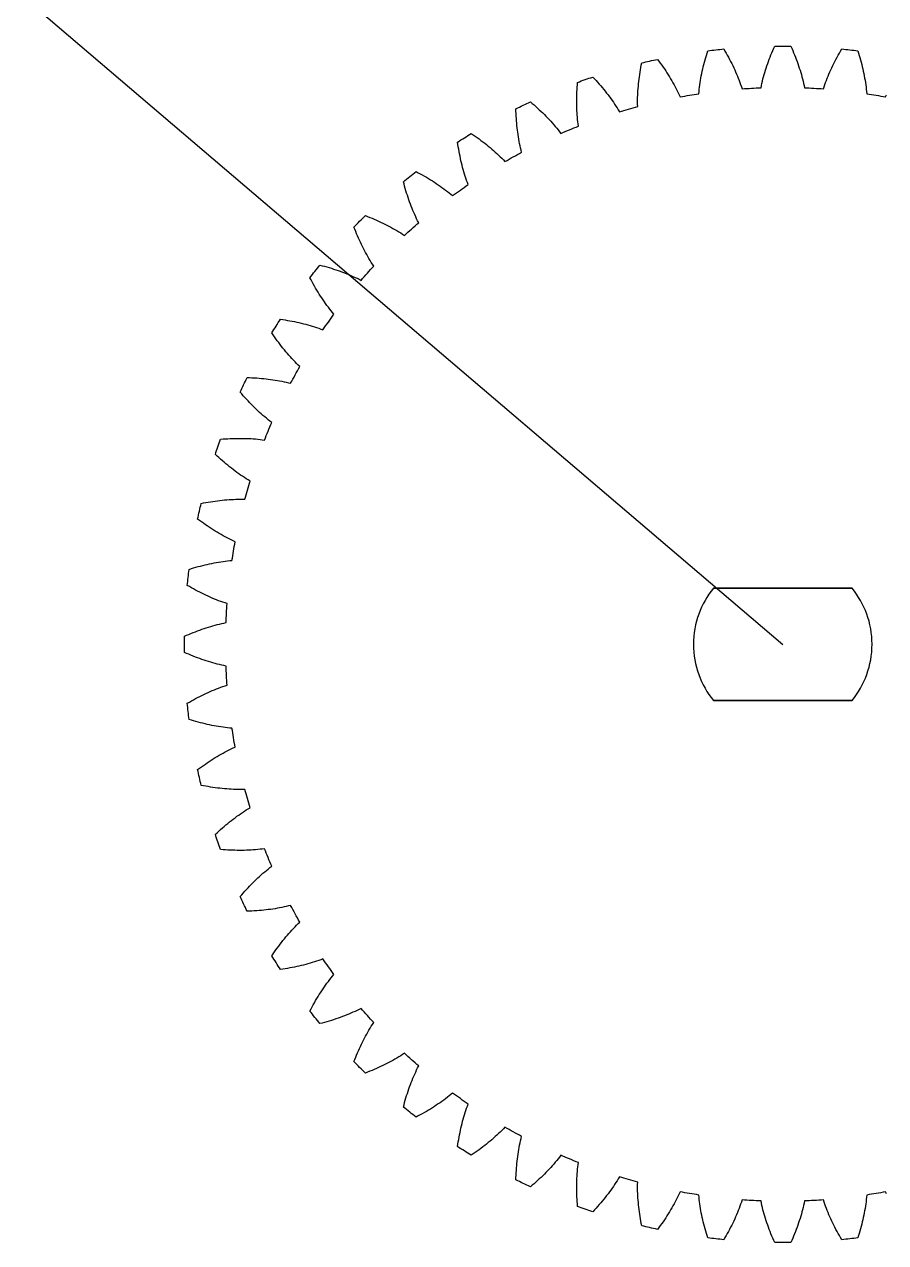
# Model space of a CAD drawing. Extents: x -10 to 179, y 134 to 301.
# Drawn here: x 126.75 to 159.88, y 134.19 to 181.06 of the extents above; entities that cross this region are included whole.
import ezdxf

# ---------------------------------------------------------------- set-up
doc = ezdxf.new("R2010")
doc.units = 0
doc.layers.add('Layer_1', color=7, linetype='CONTINUOUS')

msp = doc.modelspace()

# ---------------------------------------------------------------- linework, layer by layer
at = {"layer": 'Layer_1', "color": 7}
for points in [[(44.005754, 252.633123), (155.925901, 157.20547)], [(159.911584, 136.064429), (159.876504, 136.142858), (159.786475, 136.126151), (159.696362, 136.109867), (159.606192, 136.093949), (159.515965, 136.078427), (159.425654, 136.063272), (159.335287, 136.048511), (159.244863, 136.034146), (159.154354, 136.020148), (159.147157, 135.93455), (159.138521, 135.848755), (159.128474, 135.762761), (159.117129, 135.676599), (159.104485, 135.590295), (159.090628, 135.503823), (159.075586, 135.417209), (159.059358, 135.330482), (159.042029, 135.243614), (159.0236, 135.156633), (159.004099, 135.069539), (158.983553, 134.982361), (158.961935, 134.895069), (158.939329, 134.807693), (158.915735, 134.720261), (158.891125, 134.632715), (158.865556, 134.545142), (158.839027, 134.457484), (158.811567, 134.369769), (158.734577, 134.360173), (158.657558, 134.350832), (158.580511, 134.341744), (158.503437, 134.332939), (158.426305, 134.324388), (158.349174, 134.31609), (158.272014, 134.308047), (158.194827, 134.300258), (158.148514, 134.379675), (158.103161, 134.459233), (158.058739, 134.538933), (158.015277, 134.618802), (157.972802, 134.698812), (157.931316, 134.778935), (157.890845, 134.859227), (157.85139, 134.93966), (157.813008, 135.020235), (157.77567, 135.100922), (157.739461, 135.181751), (157.704353, 135.26272), (157.670401, 135.343803), (157.637635, 135.425026), (157.606111, 135.506363), (157.575885, 135.58784), (157.546957, 135.669431), (157.519441, 135.751162), (157.493363, 135.833007), (157.402036, 135.826515), (157.310681, 135.820391), (157.219269, 135.814662), (157.127857, 135.809328), (157.036445, 135.804417), (156.944977, 135.799845), (156.853509, 135.795697), (156.762013, 135.791943), (156.745277, 135.707672), (156.727073, 135.623372), (156.707487, 135.539072), (156.686546, 135.454716), (156.664335, 135.37036), (156.640883, 135.285975), (156.616217, 135.201591), (156.590393, 135.117235), (156.563469, 135.03285), (156.535416, 134.948466), (156.506263, 134.864109), (156.476065, 134.779781), (156.444851, 134.695482), (156.412593, 134.611182), (156.379347, 134.526939), (156.345114, 134.442695), (156.309893, 134.358537), (156.273712, 134.274378), (156.236599, 134.190304), (156.159017, 134.189457), (156.081434, 134.188893), (156.003851, 134.188611), (155.926268, 134.188498), (155.848685, 134.188611), (155.771102, 134.188893), (155.693519, 134.189457), (155.615936, 134.190304), (155.578824, 134.274378), (155.542643, 134.358537), (155.507422, 134.442695), (155.473188, 134.526939), (155.439943, 134.611182), (155.407685, 134.695482), (155.376471, 134.779781), (155.346273, 134.864109), (155.317119, 134.948466), (155.289067, 135.03285), (155.262143, 135.117235), (155.236319, 135.201591), (155.211653, 135.285975), (155.1882, 135.37036), (155.165989, 135.454716), (155.145049, 135.539072), (155.125462, 135.623372), (155.107259, 135.707672), (155.090523, 135.791943), (154.999027, 135.795697), (154.907559, 135.799845), (154.81609, 135.804417), (154.724679, 135.809328), (154.633267, 135.814662), (154.541855, 135.820391), (154.4505, 135.826515), (154.359173, 135.833007), (154.333095, 135.751162), (154.305579, 135.669431), (154.276651, 135.58784), (154.246425, 135.506363), (154.214901, 135.425026), (154.182135, 135.343803), (154.148183, 135.26272), (154.113075, 135.181751), (154.076866, 135.100922), (154.039528, 135.020235), (154.001145, 134.93966), (153.961691, 134.859227), (153.92122, 134.778935), (153.879733, 134.698812), (153.837259, 134.618802), (153.793797, 134.538933), (153.749375, 134.459233), (153.704022, 134.379675), (153.657709, 134.300258), (153.580521, 134.308047), (153.503362, 134.31609), (153.426231, 134.324388), (153.349099, 134.332939), (153.272024, 134.341744), (153.194978, 134.350832), (153.117959, 134.360173), (153.040969, 134.369769), (153.013509, 134.457484), (152.98698, 134.545142), (152.961411, 134.632715), (152.936801, 134.720261), (152.913207, 134.807693), (152.890601, 134.895069), (152.868983, 134.982361), (152.848437, 135.069539), (152.828935, 135.156633), (152.810506, 135.243614), (152.793178, 135.330482), (152.77695, 135.417209), (152.761908, 135.503823), (152.748051, 135.590295), (152.735407, 135.676599), (152.724062, 135.762761), (152.714015, 135.848755), (152.705379, 135.93455), (152.698182, 136.020148), (152.607673, 136.034146), (152.517249, 136.048511), (152.426882, 136.063272), (152.336571, 136.078427), (152.246344, 136.093949), (152.156174, 136.109867), (152.066061, 136.126151), (151.976032, 136.142858), (151.940951, 136.064429), (151.90446, 135.98631), (151.866586, 135.908445), (151.827413, 135.83089), (151.786971, 135.753589), (151.745315, 135.676543), (151.70253, 135.599778), (151.65856, 135.523239), (151.613517, 135.446983), (151.567402, 135.370981), (151.520215, 135.295204), (151.472039, 135.219709), (151.42282, 135.144469), (151.372612, 135.069454), (151.321445, 134.994722), (151.269319, 134.920215), (151.216261, 134.845991), (151.162272, 134.77202), (151.10738, 134.698304), (151.031519, 134.714673), (150.955742, 134.731296), (150.880022, 134.748173), (150.804358, 134.765303), (150.728751, 134.782688), (150.6532, 134.800355), (150.577705, 134.818248), (150.502295, 134.836395), (150.484798, 134.92665), (150.468259, 135.016707), (150.452653, 135.106623), (150.438033, 135.196341), (150.424346, 135.285891), (150.411674, 135.375242), (150.39999, 135.464396), (150.389322, 135.553324), (150.37967, 135.642055), (150.37109, 135.73056), (150.363611, 135.818811), (150.357205, 135.906836), (150.351956, 135.994579), (150.347863, 136.082039), (150.344985, 136.169246), (150.343291, 136.256142), (150.343009, 136.3427), (150.344138, 136.428919), (150.346678, 136.514799), (150.258314, 136.538816), (150.170063, 136.563228), (150.081925, 136.588007), (149.993872, 136.613182), (149.905932, 136.638723), (149.818132, 136.664631), (149.730418, 136.690906), (149.642816, 136.717576), (149.599184, 136.643577), (149.55417, 136.57003), (149.507829, 136.496906), (149.46019, 136.424206), (149.411365, 136.351929), (149.361356, 136.280047), (149.310217, 136.208531), (149.257978, 136.137411), (149.204666, 136.066658), (149.150338, 135.9963), (149.094966, 135.926309), (149.038635, 135.856657), (148.981287, 135.787399), (148.923008, 135.718481), (148.863798, 135.649957), (148.803656, 135.581772), (148.742612, 135.513926), (148.680692, 135.446475), (148.617869, 135.379363), (148.544351, 135.404113), (148.470916, 135.429118), (148.397539, 135.454377), (148.324274, 135.47989), (148.251093, 135.505629), (148.177998, 135.531621), (148.104987, 135.557868), (148.032061, 135.584341), (148.024808, 135.675978), (148.018429, 135.767333), (148.013011, 135.858435), (148.008495, 135.949226), (148.004939, 136.039734), (148.002399, 136.129961), (148.000706, 136.219849), (148.000141, 136.309426), (148.000424, 136.398665), (148.001835, 136.487565), (148.004375, 136.576098), (148.007874, 136.664292), (148.012475, 136.752063), (148.018204, 136.839467), (148.02509, 136.92642), (148.03319, 137.012949), (148.042531, 137.098999), (148.053171, 137.184597), (148.065222, 137.269631), (147.980104, 137.303413), (147.895127, 137.337561), (147.810319, 137.372049), (147.725652, 137.406903), (147.641127, 137.442125), (147.55677, 137.477713), (147.472527, 137.51364), (147.388481, 137.549962), (147.336835, 137.481297), (147.283861, 137.413253), (147.229618, 137.345802), (147.174162, 137.278887), (147.117548, 137.212509), (147.059805, 137.146666), (147.00099, 137.08136), (146.941103, 137.016534), (146.880227, 136.952187), (146.818336, 136.888348), (146.755485, 136.824989), (146.691703, 136.76211), (146.626989, 136.699683), (146.561344, 136.637735), (146.494825, 136.576267), (146.42743, 136.515251), (146.359189, 136.454686), (146.290072, 136.394572), (146.220166, 136.334911), (146.149864, 136.367733), (146.079676, 136.400809), (146.009628, 136.434112), (145.939665, 136.467668), (145.869815, 136.50145), (145.800078, 136.535458), (145.730482, 136.569719), (145.660971, 136.604207), (145.664019, 136.69607), (145.667942, 136.787567), (145.672739, 136.878696), (145.678412, 136.969431), (145.685016, 137.05977), (145.692523, 137.149686), (145.700962, 137.239207), (145.71036, 137.328305), (145.720717, 137.416951), (145.732034, 137.505117), (145.744367, 137.592831), (145.757745, 137.680066), (145.772138, 137.766793), (145.787604, 137.852984), (145.804199, 137.938638), (145.821922, 138.0237), (145.840859, 138.108169), (145.86101, 138.192017), (145.882515, 138.275188), (145.801715, 138.318284), (145.721084, 138.361718), (145.640679, 138.40549), (145.560443, 138.44963), (145.480405, 138.49408), (145.400536, 138.538897), (145.320865, 138.584024), (145.241391, 138.629518), (145.182407, 138.567091), (145.122152, 138.505397), (145.060684, 138.444437), (144.998087, 138.384154), (144.93439, 138.324549), (144.869648, 138.265565), (144.803862, 138.207229), (144.737116, 138.149543), (144.669411, 138.092421), (144.600775, 138.03592), (144.531235, 137.979984), (144.460793, 137.92464), (144.389503, 137.869861), (144.317339, 137.815646), (144.244356, 137.761995), (144.170555, 137.708909), (144.095936, 137.65636), (144.020554, 137.604374), (143.944382, 137.552925), (143.878201, 137.593424), (143.812189, 137.634149), (143.746291, 137.675099), (143.680505, 137.716247), (143.614888, 137.757649), (143.549412, 137.799249), (143.484078, 137.841074), (143.418885, 137.883125), (143.432177, 137.974085), (143.446317, 138.064566), (143.461274, 138.154567), (143.477107, 138.244116), (143.493758, 138.333129), (143.511312, 138.421662), (143.529713, 138.509659), (143.549017, 138.597147), (143.569224, 138.684072), (143.590363, 138.770432), (143.612433, 138.856227), (143.63549, 138.941402), (143.659507, 139.025956), (143.684512, 139.109889), (143.710589, 139.193116), (143.737739, 139.275694), (143.766018, 139.357511), (143.795425, 139.438565), (143.826103, 139.518801), (143.750637, 139.570673), (143.675396, 139.622856), (143.600382, 139.675377), (143.525593, 139.728209), (143.45103, 139.781352), (143.376692, 139.834805), (143.302581, 139.888596), (143.228695, 139.942698), (143.163078, 139.887242), (143.096305, 139.832688), (143.028402, 139.778981), (142.959455, 139.726093), (142.889464, 139.673995), (142.818541, 139.622658), (142.746631, 139.572056), (142.673846, 139.522187), (142.600186, 139.473024), (142.525651, 139.424538), (142.45027, 139.376758), (142.37407, 139.329655), (142.297079, 139.283201), (142.219327, 139.237397), (142.140785, 139.192269), (142.061509, 139.147763), (141.981499, 139.103906), (141.900755, 139.060669), (141.819305, 139.018082), (141.758063, 139.065749), (141.697019, 139.113586), (141.636115, 139.161648), (141.575381, 139.209937), (141.514816, 139.258394), (141.454392, 139.307077), (141.394138, 139.355958), (141.334053, 139.405037), (141.357477, 139.493937), (141.381635, 139.582272), (141.406584, 139.670043), (141.432351, 139.75725), (141.458879, 139.843836), (141.486199, 139.929857), (141.514364, 140.015229), (141.543349, 140.100009), (141.573151, 140.184111), (141.603829, 140.267564), (141.635353, 140.35034), (141.66778, 140.43241), (141.701139, 140.513747), (141.735401, 140.594349), (141.770622, 140.674162), (141.806831, 140.753156), (141.844085, 140.831303), (141.88241, 140.908547), (141.921865, 140.98486), (141.852692, 141.044833), (141.783774, 141.105115), (141.715109, 141.165708), (141.646698, 141.226584), (141.578542, 141.287741), (141.510667, 141.349181), (141.443047, 141.410931), (141.37568, 141.472964), (141.304278, 141.425212), (141.231803, 141.378476), (141.158313, 141.332699), (141.083863, 141.287882), (141.008509, 141.24394), (140.932253, 141.200845), (140.85515, 141.158625), (140.777228, 141.117223), (140.698516, 141.076611), (140.619014, 141.036789), (140.538779, 140.99773), (140.457781, 140.95946), (140.376106, 140.921925), (140.293697, 140.885123), (140.210582, 140.849055), (140.126819, 140.813721), (140.042406, 140.779092), (139.957316, 140.745169), (139.871633, 140.711951), (139.81612, 140.766166), (139.760805, 140.820579), (139.705659, 140.875161), (139.65071, 140.929912), (139.595959, 140.98486), (139.541377, 141.040007), (139.486965, 141.095322), (139.43275, 141.150835), (139.465967, 141.236518), (139.49989, 141.321608), (139.534519, 141.406021), (139.569853, 141.489784), (139.605921, 141.572899), (139.642723, 141.655307), (139.680259, 141.736983), (139.718528, 141.81798), (139.757587, 141.898216), (139.797409, 141.977718), (139.838021, 142.05643), (139.879423, 142.134351), (139.921643, 142.211455), (139.964739, 142.287711), (140.008681, 142.363064), (140.053497, 142.437515), (140.099274, 142.511005), (140.14601, 142.58348), (140.193762, 142.654882), (140.131729, 142.722249), (140.069979, 142.789869), (140.008539, 142.857743), (139.947382, 142.9259), (139.886507, 142.994311), (139.825913, 143.062975), (139.765631, 143.131894), (139.705659, 143.201067), (139.629346, 143.161612), (139.552101, 143.123286), (139.473954, 143.086033), (139.39496, 143.049824), (139.315148, 143.014603), (139.234545, 142.980341), (139.153209, 142.946982), (139.071138, 142.914555), (138.988363, 142.883031), (138.904909, 142.852353), (138.820807, 142.82255), (138.736028, 142.793566), (138.650655, 142.7654), (138.564634, 142.738081), (138.478048, 142.711552), (138.390842, 142.685785), (138.303071, 142.660837), (138.214735, 142.636679), (138.125835, 142.613254), (138.076757, 142.673339), (138.027876, 142.733594), (137.979192, 142.794018), (137.930735, 142.854583), (137.882447, 142.915317), (137.834384, 142.97622), (137.786547, 143.037265), (137.73888, 143.098507), (137.781467, 143.179957), (137.824704, 143.2607), (137.868561, 143.34071), (137.913068, 143.419987), (137.958195, 143.498529), (138.004, 143.576281), (138.050453, 143.653271), (138.097556, 143.729471), (138.145337, 143.804853), (138.193822, 143.879388), (138.242985, 143.953048), (138.292854, 144.025833), (138.343457, 144.097743), (138.394793, 144.168666), (138.446891, 144.238657), (138.499779, 144.307604), (138.553486, 144.375506), (138.60804, 144.44228), (138.663497, 144.507897), (138.609395, 144.581783), (138.555603, 144.655894), (138.50215, 144.730231), (138.449008, 144.804795), (138.396176, 144.879583), (138.343654, 144.954598), (138.291471, 145.029839), (138.239599, 145.105305), (138.159363, 145.074627), (138.078309, 145.04522), (137.996493, 145.016941), (137.913914, 144.989791), (137.830687, 144.963714), (137.746754, 144.938709), (137.6622, 144.914692), (137.577026, 144.891634), (137.49123, 144.869565), (137.40487, 144.848426), (137.317946, 144.828219), (137.230457, 144.808915), (137.14246, 144.790514), (137.053927, 144.77296), (136.964914, 144.756309), (136.875365, 144.740476), (136.785364, 144.725518), (136.694884, 144.711379), (136.603923, 144.698086), (136.561872, 144.76328), (136.520047, 144.828614), (136.478447, 144.89409), (136.437045, 144.959706), (136.395897, 145.025492), (136.354947, 145.091391), (136.314222, 145.157403), (136.273723, 145.223584), (136.325173, 145.299756), (136.377158, 145.375137), (136.429708, 145.449757), (136.482794, 145.523558), (136.536444, 145.596541), (136.590659, 145.668705), (136.645438, 145.739994), (136.700782, 145.810437), (136.756719, 145.879977), (136.813219, 145.948613), (136.870341, 146.016318), (136.928027, 146.083064), (136.986363, 146.14885), (137.045347, 146.213591), (137.104953, 146.277289), (137.165235, 146.339886), (137.226195, 146.401354), (137.287889, 146.461608), (137.350317, 146.520593), (137.304822, 146.600067), (137.259695, 146.679738), (137.214878, 146.759607), (137.170428, 146.839645), (137.126289, 146.919881), (137.082516, 147.000286), (137.039082, 147.080917), (136.995987, 147.161717), (136.912816, 147.140212), (136.828967, 147.120061), (136.744498, 147.101124), (136.659437, 147.0834), (136.573782, 147.066806), (136.487591, 147.05134), (136.400865, 147.036947), (136.31363, 147.023569), (136.225915, 147.011236), (136.137749, 146.999919), (136.049103, 146.989561), (135.960005, 146.980163), (135.870484, 146.971725), (135.780568, 146.964218), (135.690229, 146.957614), (135.599495, 146.951941), (135.508365, 146.947143), (135.416869, 146.943221), (135.325005, 146.940173), (135.290518, 147.009684), (135.256256, 147.07928), (135.222248, 147.149017), (135.188466, 147.218867), (135.15491, 147.28883), (135.121608, 147.358877), (135.088531, 147.429066), (135.055709, 147.499368), (135.115371, 147.569274), (135.175484, 147.63839), (135.236049, 147.706632), (135.297065, 147.774026), (135.358533, 147.840546), (135.420481, 147.906191), (135.482909, 147.970905), (135.545788, 148.034687), (135.609147, 148.097538), (135.672985, 148.159429), (135.737332, 148.220304), (135.802158, 148.280192), (135.867465, 148.339007), (135.933307, 148.39675), (135.999686, 148.453363), (136.066601, 148.50882), (136.134052, 148.563063), (136.202095, 148.616036), (136.27076, 148.667683), (136.234438, 148.751729), (136.198511, 148.835972), (136.162923, 148.920328), (136.127702, 149.004854), (136.092847, 149.089521), (136.05836, 149.174328), (136.024211, 149.259305), (135.990429, 149.344424), (135.905395, 149.332373), (135.819797, 149.321733), (135.733748, 149.312391), (135.647218, 149.304292), (135.560266, 149.297405), (135.472861, 149.291676), (135.38509, 149.287076), (135.296896, 149.283577), (135.208363, 149.281037), (135.119463, 149.279625), (135.030224, 149.279343), (134.940647, 149.279908), (134.850759, 149.281601), (134.760533, 149.284141), (134.670024, 149.287697), (134.579233, 149.292213), (134.488132, 149.297631), (134.396776, 149.304009), (134.305139, 149.311263), (134.278666, 149.384189), (134.25242, 149.4572), (134.226427, 149.530295), (134.200688, 149.603475), (134.175175, 149.67674), (134.149917, 149.750118), (134.124912, 149.823552), (134.100161, 149.897071), (134.167273, 149.959894), (134.234724, 150.021813), (134.302571, 150.082858), (134.370755, 150.143), (134.439279, 150.20221), (134.508198, 150.260489), (134.577455, 150.317836), (134.647107, 150.374168), (134.717099, 150.42954), (134.787457, 150.483868), (134.85821, 150.537179), (134.92933, 150.589419), (135.000845, 150.640557), (135.072727, 150.690567), (135.145004, 150.739392), (135.217704, 150.787031), (135.290828, 150.833372), (135.364375, 150.878386), (135.438374, 150.922018), (135.411704, 151.009619), (135.385429, 151.097334), (135.359521, 151.185133), (135.33398, 151.273074), (135.308806, 151.361127), (135.284027, 151.449265), (135.259614, 151.537516), (135.235597, 151.62588), (135.149717, 151.62334), (135.063498, 151.622211), (134.976941, 151.622493), (134.890044, 151.624187), (134.802838, 151.627065), (134.715377, 151.631157), (134.627634, 151.636407), (134.539609, 151.642813), (134.451358, 151.650292), (134.362853, 151.658872), (134.274123, 151.668524), (134.185194, 151.679192), (134.09604, 151.690876), (134.006689, 151.703547), (133.91714, 151.717235), (133.827421, 151.731854), (133.737505, 151.747461), (133.647448, 151.763999), (133.557193, 151.781497), (133.539047, 151.856907), (133.521154, 151.932401), (133.503487, 152.007952), (133.486102, 152.08356), (133.468971, 152.159223), (133.452094, 152.234944), (133.435471, 152.31072), (133.419102, 152.386582), (133.492819, 152.441474), (133.566789, 152.495463), (133.641013, 152.548521), (133.71552, 152.600647), (133.790253, 152.651814), (133.865267, 152.702021), (133.940508, 152.751241), (134.016002, 152.799416), (134.091779, 152.846604), (134.167781, 152.892719), (134.244038, 152.937762), (134.320576, 152.981732), (134.397341, 153.024517), (134.474387, 153.066173), (134.551688, 153.106615), (134.629243, 153.145788), (134.707108, 153.183662), (134.785227, 153.220153), (134.863657, 153.255233), (134.846949, 153.345262), (134.830665, 153.435376), (134.814747, 153.525546), (134.799225, 153.615772), (134.78407, 153.706083), (134.76931, 153.796451), (134.754945, 153.886875), (134.740946, 153.977384), (134.655348, 153.98458), (134.569553, 153.993216), (134.48356, 154.003263), (134.397397, 154.014609), (134.311094, 154.027252), (134.224621, 154.041109), (134.138007, 154.056152), (134.05128, 154.07238), (133.964412, 154.089708), (133.877431, 154.108137), (133.790337, 154.127639), (133.703159, 154.148185), (133.615867, 154.169803), (133.528491, 154.192409), (133.441059, 154.216003), (133.353514, 154.240612), (133.26594, 154.266182), (133.178282, 154.292711), (133.090567, 154.320171), (133.080972, 154.397161), (133.07163, 154.474179), (133.062543, 154.551226), (133.053737, 154.628301), (133.045186, 154.705432), (133.036889, 154.782564), (133.028845, 154.859723), (133.021056, 154.936911), (133.100473, 154.983224), (133.180032, 155.028577), (133.259731, 155.072999), (133.3396, 155.116461), (133.41961, 155.158935), (133.499733, 155.200422), (133.580025, 155.240893), (133.660459, 155.280347), (133.741033, 155.318729), (133.82172, 155.356067), (133.902549, 155.392277), (133.983518, 155.427385), (134.064601, 155.461336), (134.145824, 155.494102), (134.227161, 155.525627), (134.308638, 155.555853), (134.390229, 155.58478), (134.47196, 155.612297), (134.553805, 155.638374), (134.547314, 155.729701), (134.541189, 155.821057), (134.53546, 155.912469), (134.530126, 156.00388), (134.525216, 156.095292), (134.520644, 156.18676), (134.516495, 156.278229), (134.512741, 156.369725), (134.42847, 156.386461), (134.34417, 156.404664), (134.25987, 156.42425), (134.175514, 156.445191), (134.091158, 156.467402), (134.006773, 156.490855), (133.922389, 156.515521), (133.838033, 156.541344), (133.753648, 156.568268), (133.669264, 156.596321), (133.584908, 156.625475), (133.50058, 156.655673), (133.41628, 156.686886), (133.33198, 156.719144), (133.247737, 156.75239), (133.163493, 156.786624), (133.079335, 156.821845), (132.995176, 156.858026), (132.911102, 156.895138), (132.910255, 156.972721), (132.909691, 157.050304), (132.909409, 157.127887), (132.909296, 157.20547), (132.909409, 157.283053), (132.909691, 157.360635), (132.910255, 157.438218), (132.911102, 157.515801), (132.995176, 157.552913), (133.079335, 157.589094), (133.163493, 157.624316), (133.247737, 157.658549), (133.33198, 157.691795), (133.41628, 157.724053), (133.50058, 157.755267), (133.584908, 157.785465), (133.669264, 157.814618), (133.753648, 157.842671), (133.838033, 157.869595), (133.922389, 157.895418), (134.006773, 157.920085), (134.091158, 157.943537), (134.175514, 157.965748), (134.25987, 157.986689), (134.34417, 158.006275), (134.42847, 158.024479), (134.512741, 158.041214), (134.516495, 158.132711), (134.520644, 158.224179), (134.525216, 158.315647), (134.530126, 158.407059), (134.53546, 158.498471), (134.541189, 158.589883), (134.547314, 158.681238), (134.553805, 158.772565), (134.47196, 158.798642), (134.390229, 158.826159), (134.308638, 158.855087), (134.227161, 158.885313), (134.145824, 158.916837), (134.064601, 158.949603), (133.983518, 158.983554), (133.902549, 159.018663), (133.82172, 159.054872), (133.741033, 159.09221), (133.660459, 159.130592), (133.580025, 159.170047), (133.499733, 159.210517), (133.41961, 159.252004), (133.3396, 159.294479), (133.259731, 159.337941), (133.180032, 159.382363), (133.100473, 159.427716), (133.021056, 159.474028), (133.028845, 159.551216), (133.036889, 159.628376), (133.045186, 159.705507), (133.053737, 159.782638), (133.062543, 159.859713), (133.07163, 159.93676), (133.080972, 160.013778), (133.090567, 160.090769), (133.178282, 160.118229), (133.26594, 160.144758), (133.353514, 160.170327), (133.441059, 160.194937), (133.528491, 160.218531), (133.615867, 160.241137), (133.703159, 160.262755), (133.790337, 160.283301), (133.877431, 160.302802), (133.964412, 160.321231), (134.05128, 160.33856), (134.138007, 160.354787), (134.224621, 160.36983), (134.311094, 160.383687), (134.397397, 160.396331), (134.48356, 160.407676), (134.569553, 160.417723), (134.655348, 160.426359), (134.740946, 160.433556), (134.754945, 160.524064), (134.76931, 160.614488), (134.78407, 160.704856), (134.799225, 160.795167), (134.814747, 160.885393), (134.830665, 160.975563), (134.846949, 161.065677), (134.863657, 161.155706), (134.785227, 161.190786), (134.707108, 161.227277), (134.629243, 161.265152), (134.551688, 161.304324), (134.474387, 161.344767), (134.397341, 161.386423), (134.320576, 161.429207), (134.244038, 161.473178), (134.167781, 161.51822), (134.091779, 161.564335), (134.016002, 161.611523), (133.940508, 161.659698), (133.865267, 161.708918), (133.790253, 161.759125), (133.71552, 161.810292), (133.641013, 161.862419), (133.566789, 161.915476), (133.492819, 161.969465), (133.419102, 162.024358), (133.435471, 162.100219), (133.452094, 162.175996), (133.468971, 162.251716), (133.486102, 162.32738), (133.503487, 162.402987), (133.521154, 162.478538), (133.539047, 162.554032), (133.557193, 162.629442), (133.647448, 162.64694), (133.737505, 162.663478), (133.827421, 162.679085), (133.91714, 162.693704), (134.006689, 162.707392), (134.09604, 162.720064), (134.185194, 162.731748), (134.274123, 162.742416), (134.362853, 162.752068), (134.451358, 162.760647), (134.539609, 162.768126), (134.627634, 162.774533), (134.715377, 162.779782), (134.802838, 162.783874), (134.890044, 162.786753), (134.976941, 162.788446), (135.063498, 162.788728), (135.149717, 162.787599), (135.235597, 162.785059), (135.259614, 162.873423), (135.284027, 162.961674), (135.308806, 163.049812), (135.33398, 163.137865), (135.359521, 163.225806), (135.385429, 163.313605), (135.411704, 163.40132), (135.438374, 163.488922), (135.364375, 163.532553), (135.290828, 163.577568), (135.217704, 163.623909), (135.145004, 163.671548), (135.072727, 163.720372), (135.000845, 163.770382), (134.92933, 163.821521), (134.85821, 163.87376), (134.787457, 163.927072), (134.717099, 163.981399), (134.647107, 164.036771), (134.577455, 164.093103), (134.508198, 164.150451), (134.439279, 164.208729), (134.370755, 164.26794), (134.302571, 164.328081), (134.234724, 164.389126), (134.167273, 164.451045), (134.100161, 164.513868), (134.124912, 164.587387), (134.149917, 164.660821), (134.175175, 164.734199), (134.200688, 164.807464), (134.226427, 164.880644), (134.25242, 164.95374), (134.278666, 165.026751), (134.305139, 165.099677), (134.396776, 165.10693), (134.488132, 165.113308), (134.579233, 165.118727), (134.670024, 165.123242), (134.760533, 165.126798), (134.850759, 165.129338), (134.940647, 165.131032), (135.030224, 165.131596), (135.119463, 165.131314), (135.208363, 165.129903), (135.296896, 165.127363), (135.38509, 165.123863), (135.472861, 165.119263), (135.560266, 165.113534), (135.647218, 165.106648), (135.733748, 165.098548), (135.819797, 165.089206), (135.905395, 165.078567), (135.990429, 165.066516), (136.024211, 165.151634), (136.05836, 165.236611), (136.092847, 165.321419), (136.127702, 165.406085), (136.162923, 165.490611), (136.198511, 165.574967), (136.234438, 165.659211), (136.27076, 165.743256), (136.202095, 165.794903), (136.134052, 165.847876), (136.066601, 165.902119), (135.999686, 165.957576), (135.933307, 166.01419), (135.867465, 166.071932), (135.802158, 166.130747), (135.737332, 166.190635), (135.672985, 166.25151), (135.609147, 166.313402), (135.545788, 166.376253), (135.482909, 166.440035), (135.420481, 166.504748), (135.358533, 166.570393), (135.297065, 166.636913), (135.236049, 166.704308), (135.175484, 166.772549), (135.115371, 166.841665), (135.055709, 166.911572), (135.088531, 166.981873), (135.121608, 167.052062), (135.15491, 167.122109), (135.188466, 167.192072), (135.222248, 167.261922), (135.256256, 167.331659), (135.290518, 167.401255), (135.325005, 167.470767), (135.416869, 167.467719), (135.508365, 167.463796), (135.599495, 167.458998), (135.690229, 167.453325), (135.780568, 167.446721), (135.870484, 167.439214), (135.960005, 167.430776), (136.049103, 167.421378), (136.137749, 167.41102), (136.225915, 167.399703), (136.31363, 167.38737), (136.400865, 167.373993), (136.487591, 167.359599), (136.573782, 167.344134), (136.659437, 167.327539), (136.744498, 167.309815), (136.828967, 167.290878), (136.912816, 167.270728), (136.995987, 167.249222), (137.039082, 167.330023), (137.082516, 167.410653), (137.126289, 167.491059), (137.170428, 167.571294), (137.214878, 167.651333), (137.259695, 167.731201), (137.304822, 167.810873), (137.350317, 167.890347), (137.287889, 167.949331), (137.226195, 168.009585), (137.165235, 168.071053), (137.104953, 168.13365), (137.045347, 168.197348), (136.986363, 168.26209), (136.928027, 168.327876), (136.870341, 168.394621), (136.813219, 168.462326), (136.756719, 168.530963), (136.700782, 168.600502), (136.645438, 168.670945), (136.590659, 168.742234), (136.536444, 168.814399), (136.482794, 168.887381), (136.429708, 168.961182), (136.377158, 169.035802), (136.325173, 169.111183), (136.273723, 169.187355), (136.314222, 169.253536), (136.354947, 169.319548), (136.395897, 169.385447), (136.437045, 169.451233), (136.478447, 169.51685), (136.520047, 169.582325), (136.561872, 169.64766), (136.603923, 169.712853), (136.694884, 169.69956), (136.785364, 169.685421), (136.875365, 169.670463), (136.964914, 169.654631), (137.053927, 169.637979), (137.14246, 169.620425), (137.230457, 169.602024), (137.317946, 169.58272), (137.40487, 169.562513), (137.49123, 169.541375), (137.577026, 169.519305), (137.6622, 169.496247), (137.746754, 169.47223), (137.830687, 169.447225), (137.913914, 169.421148), (137.996493, 169.393998), (138.078309, 169.36572), (138.159363, 169.336312), (138.239599, 169.305635), (138.291471, 169.381101), (138.343654, 169.456341), (138.396176, 169.531356), (138.449008, 169.606145), (138.50215, 169.680708), (138.555603, 169.755045), (138.609395, 169.829157), (138.663497, 169.903043), (138.60804, 169.968659), (138.553486, 170.035433), (138.499779, 170.103336), (138.446891, 170.172283), (138.394793, 170.242274), (138.343457, 170.313196), (138.292854, 170.385106), (138.242985, 170.457891), (138.193822, 170.531551), (138.145337, 170.606086), (138.097556, 170.681468), (138.050453, 170.757668), (138.004, 170.834658), (137.958195, 170.91241), (137.913068, 170.990953), (137.868561, 171.070229), (137.824704, 171.150239), (137.781467, 171.230983), (137.73888, 171.312432), (137.786547, 171.373674), (137.834384, 171.434719), (137.882447, 171.495623), (137.930735, 171.556357), (137.979192, 171.616922), (138.027876, 171.677345), (138.076757, 171.7376), (138.125835, 171.797685), (138.214735, 171.774261), (138.303071, 171.750102), (138.390842, 171.725154), (138.478048, 171.699387), (138.564634, 171.672858), (138.650655, 171.645539), (138.736028, 171.617373), (138.820807, 171.588389), (138.904909, 171.558586), (138.988363, 171.527909), (139.071138, 171.496385), (139.153209, 171.463957), (139.234545, 171.430599), (139.315148, 171.396337), (139.39496, 171.361115), (139.473954, 171.324906), (139.552101, 171.287653), (139.629346, 171.249327), (139.705659, 171.209873), (139.765631, 171.279045), (139.825913, 171.347964), (139.886507, 171.416629), (139.947382, 171.485039), (140.008539, 171.553196), (140.069979, 171.62107), (140.131729, 171.688691), (140.193762, 171.756057), (140.14601, 171.827459), (140.099274, 171.899934), (140.053497, 171.973425), (140.008681, 172.047875), (139.964739, 172.123228), (139.921643, 172.199485), (139.879423, 172.276588), (139.838021, 172.354509), (139.797409, 172.433221), (139.757587, 172.512723), (139.718528, 172.592959), (139.680259, 172.673957), (139.642723, 172.755632), (139.605921, 172.838041), (139.569853, 172.921155), (139.534519, 173.004919), (139.49989, 173.089331), (139.465967, 173.174421), (139.43275, 173.260104), (139.486965, 173.315617), (139.541377, 173.370933), (139.595959, 173.426079), (139.65071, 173.481028), (139.705659, 173.535779), (139.760805, 173.590361), (139.81612, 173.644773), (139.871633, 173.698988), (139.957316, 173.66577), (140.042406, 173.631847), (140.126819, 173.597219), (140.210582, 173.561884), (140.293697, 173.525816), (140.376106, 173.489015), (140.457781, 173.451479), (140.538779, 173.41321), (140.619014, 173.37415), (140.698516, 173.334329), (140.777228, 173.293717), (140.85515, 173.252315), (140.932253, 173.210094), (141.008509, 173.166999), (141.083863, 173.123057), (141.158313, 173.07824), (141.231803, 173.032464), (141.304278, 172.985728), (141.37568, 172.937976), (141.443047, 173.000008), (141.510667, 173.061758), (141.578542, 173.123198), (141.646698, 173.184356), (141.715109, 173.245231), (141.783774, 173.305824), (141.852692, 173.366107), (141.921865, 173.426079), (141.88241, 173.502392), (141.844085, 173.579636), (141.806831, 173.657783), (141.770622, 173.736777), (141.735401, 173.81659), (141.701139, 173.897193), (141.66778, 173.978529), (141.635353, 174.060599), (141.603829, 174.143375), (141.573151, 174.226828), (141.543349, 174.31093), (141.514364, 174.39571), (141.486199, 174.481082), (141.458879, 174.567103), (141.432351, 174.653689), (141.406584, 174.740896), (141.381635, 174.828667), (141.357477, 174.917003), (141.334053, 175.005903), (141.394138, 175.054981), (141.454392, 175.103862), (141.514816, 175.152545), (141.575381, 175.201003), (141.636115, 175.249291), (141.697019, 175.297353), (141.758063, 175.34519), (141.819305, 175.392857), (141.900755, 175.35027), (141.981499, 175.307034), (142.061509, 175.263176), (142.140785, 175.21867), (142.219327, 175.173543), (142.297079, 175.127738), (142.37407, 175.081284), (142.45027, 175.034181), (142.525651, 174.986401), (142.600186, 174.937915), (142.673846, 174.888752), (142.746631, 174.838883), (142.818541, 174.788281), (142.889464, 174.736945), (142.959455, 174.684847), (143.028402, 174.631958), (143.096305, 174.578251), (143.163078, 174.523698), (143.228695, 174.468241), (143.302581, 174.522343), (143.376692, 174.576135), (143.45103, 174.629587), (143.525593, 174.68273), (143.600382, 174.735562), (143.675396, 174.788083), (143.750637, 174.840266), (143.826103, 174.892139), (143.795425, 174.972375), (143.766018, 175.053429), (143.737739, 175.135245), (143.710589, 175.217823), (143.684512, 175.301051), (143.659507, 175.384983), (143.63549, 175.469537), (143.612433, 175.554712), (143.590363, 175.640507), (143.569224, 175.726867), (143.549017, 175.813792), (143.529713, 175.901281), (143.511312, 175.989278), (143.493758, 176.077811), (143.477107, 176.166824), (143.461274, 176.256373), (143.446317, 176.346373), (143.432177, 176.436854), (143.418885, 176.527814), (143.484078, 176.569865), (143.549412, 176.611691), (143.614888, 176.65329), (143.680505, 176.694692), (143.746291, 176.73584), (143.812189, 176.776791), (143.878201, 176.817515), (143.944382, 176.858014), (144.020554, 176.806565), (144.095936, 176.75458), (144.170555, 176.70203), (144.244356, 176.648944), (144.317339, 176.595293), (144.389503, 176.541079), (144.460793, 176.486299), (144.531235, 176.430955), (144.600775, 176.375019), (144.669411, 176.318518), (144.737116, 176.261396), (144.803862, 176.20371), (144.869648, 176.145375), (144.93439, 176.08639), (144.998087, 176.026785), (145.060684, 175.966502), (145.122152, 175.905542), (145.182407, 175.843849), (145.241391, 175.781421), (145.320865, 175.826915), (145.400536, 175.872043), (145.480405, 175.916859), (145.560443, 175.961309), (145.640679, 176.005449), (145.721084, 176.049222), (145.801715, 176.092656), (145.882515, 176.135751), (145.86101, 176.218922), (145.840859, 176.30277), (145.821922, 176.387239), (145.804199, 176.472301), (145.787604, 176.557955), (145.772138, 176.644146), (145.757745, 176.730873), (145.744367, 176.818108), (145.732034, 176.905823), (145.720717, 176.993989), (145.71036, 177.082635), (145.700962, 177.171732), (145.692523, 177.261253), (145.685016, 177.351169), (145.678412, 177.441509), (145.672739, 177.532243), (145.667942, 177.623373), (145.664019, 177.714869), (145.660971, 177.806732), (145.730482, 177.84122), (145.800078, 177.875482), (145.869815, 177.909489), (145.939665, 177.943271), (146.009628, 177.976828), (146.079676, 178.01013), (146.149864, 178.043206), (146.220166, 178.076029), (146.290072, 178.016367), (146.359189, 177.956254), (146.42743, 177.895689), (146.494825, 177.834672), (146.561344, 177.773204), (146.626989, 177.711257), (146.691703, 177.648829), (146.755485, 177.58595), (146.818336, 177.522591), (146.880227, 177.458752), (146.941103, 177.394406), (147.00099, 177.329579), (147.059805, 177.264273), (147.117548, 177.198431), (147.174162, 177.132052), (147.229618, 177.065137), (147.283861, 176.997686), (147.336835, 176.929642), (147.388481, 176.860977), (147.472527, 176.897299), (147.55677, 176.933226), (147.641127, 176.968815), (147.725652, 177.004036), (147.810319, 177.03889), (147.895127, 177.073378), (147.980104, 177.107527), (148.065222, 177.141309), (148.053171, 177.226342), (148.042531, 177.31194), (148.03319, 177.39799), (148.02509, 177.484519), (148.018204, 177.571472), (148.012475, 177.658876), (148.007874, 177.746647), (148.004375, 177.834842), (148.001835, 177.923375), (148.000424, 178.012275), (148.000141, 178.101513), (148.000706, 178.191091), (148.002399, 178.280979), (148.004939, 178.371205), (148.008495, 178.461714), (148.013011, 178.552505), (148.018429, 178.643606), (148.024808, 178.734961), (148.032061, 178.826599), (148.104987, 178.853071), (148.177998, 178.879318), (148.251093, 178.905311), (148.324274, 178.931049), (148.397539, 178.956562), (148.470916, 178.981821), (148.544351, 179.006826), (148.617869, 179.031577), (148.680692, 178.964464), (148.742612, 178.897013), (148.803656, 178.829167), (148.863798, 178.760982), (148.923008, 178.692459), (148.981287, 178.62354), (149.038635, 178.554283), (149.094966, 178.48463), (149.150338, 178.414639), (149.204666, 178.344281), (149.257978, 178.273528), (149.310217, 178.202408), (149.361356, 178.130893), (149.411365, 178.059011), (149.46019, 177.986734), (149.507829, 177.914033), (149.55417, 177.840909), (149.599184, 177.767362), (149.642816, 177.693364), (149.730418, 177.720034), (149.818132, 177.746309), (149.905932, 177.772217), (149.993872, 177.797758), (150.081925, 177.822932), (150.170063, 177.847711), (150.258314, 177.872123), (150.346678, 177.89614), (150.344138, 177.982021), (150.343009, 178.068239), (150.343291, 178.154797), (150.344985, 178.241693), (150.347863, 178.3289), (150.351956, 178.416361), (150.357205, 178.504103), (150.363611, 178.592129), (150.37109, 178.680379), (150.37967, 178.768884), (150.389322, 178.857615), (150.39999, 178.946543), (150.411674, 179.035697), (150.424346, 179.125049), (150.438033, 179.214598), (150.452653, 179.304316), (150.468259, 179.394232), (150.484798, 179.484289), (150.502295, 179.574544), (150.577705, 179.592691), (150.6532, 179.610584), (150.728751, 179.628251), (150.804358, 179.645636), (150.880022, 179.662767), (150.955742, 179.679644), (151.031519, 179.696267), (151.10738, 179.712635), (151.162272, 179.638919), (151.216261, 179.564949), (151.269319, 179.490724), (151.321445, 179.416217), (151.372612, 179.341485), (151.42282, 179.26647), (151.472039, 179.19123), (151.520215, 179.115735), (151.567402, 179.039959), (151.613517, 178.963956), (151.65856, 178.8877), (151.70253, 178.811161), (151.745315, 178.734397), (151.786971, 178.65735), (151.827413, 178.580049), (151.866586, 178.502495), (151.90446, 178.42463), (151.940951, 178.346511), (151.976032, 178.268081), (152.066061, 178.284789), (152.156174, 178.301073), (152.246344, 178.31699), (152.336571, 178.332512), (152.426882, 178.347668), (152.517249, 178.362428), (152.607673, 178.376793), (152.698182, 178.390791), (152.705379, 178.476389), (152.714015, 178.562185), (152.724062, 178.648178), (152.735407, 178.73434), (152.748051, 178.820644), (152.761908, 178.907117), (152.77695, 178.993731), (152.793178, 179.080458), (152.810506, 179.167326), (152.828935, 179.254307), (152.848437, 179.3414), (152.868983, 179.428579), (152.890601, 179.51587), (152.913207, 179.603246), (152.936801, 179.690679), (152.961411, 179.778224), (152.98698, 179.865797), (153.013509, 179.953456), (153.040969, 180.04117), (153.117959, 180.050766), (153.194978, 180.060107), (153.272024, 180.069195), (153.349099, 180.078), (153.426231, 180.086552), (153.503362, 180.094849), (153.580521, 180.102892), (153.657709, 180.110682), (153.704022, 180.031264), (153.749375, 179.951706), (153.793797, 179.872006), (153.837259, 179.792137), (153.879733, 179.712127), (153.92122, 179.632005), (153.961691, 179.551712), (154.001145, 179.471279), (154.039528, 179.390705), (154.076866, 179.310017), (154.113075, 179.229189), (154.148183, 179.148219), (154.182135, 179.067137), (154.214901, 178.985913), (154.246425, 178.904577), (154.276651, 178.823099), (154.305579, 178.741509), (154.333095, 178.659777), (154.359173, 178.577933), (154.4505, 178.584424), (154.541855, 178.590548), (154.633267, 178.596277), (154.724679, 178.601611), (154.81609, 178.606522), (154.907559, 178.611094), (154.999027, 178.615243), (155.090523, 178.618996), (155.107259, 178.703268), (155.125462, 178.787567), (155.145049, 178.871867), (155.165989, 178.956223), (155.1882, 179.04058), (155.211653, 179.124964), (155.236319, 179.209349), (155.262143, 179.293705), (155.289067, 179.378089), (155.317119, 179.462474), (155.346273, 179.54683), (155.376471, 179.631158), (155.407685, 179.715458), (155.439943, 179.799757), (155.473188, 179.884001), (155.507422, 179.968244), (155.542643, 180.052403), (155.578824, 180.136561), (155.615936, 180.220635), (155.693519, 180.221482), (155.771102, 180.222047), (155.848685, 180.222329), (155.926268, 180.222442), (156.003851, 180.222329), (156.081434, 180.222047), (156.159017, 180.221482), (156.236599, 180.220635), (156.273712, 180.136561), (156.309893, 180.052403), (156.345114, 179.968244), (156.379347, 179.884001), (156.412593, 179.799757), (156.444851, 179.715458), (156.476065, 179.631158), (156.506263, 179.54683), (156.535416, 179.462474), (156.563469, 179.378089), (156.590393, 179.293705), (156.616217, 179.209349), (156.640883, 179.124964), (156.664335, 179.04058), (156.686546, 178.956223), (156.707487, 178.871867), (156.727073, 178.787567), (156.745277, 178.703268), (156.762013, 178.618996), (156.853509, 178.615243), (156.944977, 178.611094), (157.036445, 178.606522), (157.127857, 178.601611), (157.219269, 178.596277), (157.310681, 178.590548), (157.402036, 178.584424), (157.493363, 178.577933), (157.519441, 178.659777), (157.546957, 178.741509), (157.575885, 178.823099), (157.606111, 178.904577), (157.637635, 178.985913), (157.670401, 179.067137), (157.704353, 179.148219), (157.739461, 179.229189), (157.77567, 179.310017), (157.813008, 179.390705), (157.85139, 179.471279), (157.890845, 179.551712), (157.931316, 179.632005), (157.972802, 179.712127), (158.015277, 179.792137), (158.058739, 179.872006), (158.103161, 179.951706), (158.148514, 180.031264), (158.194827, 180.110682), (158.272014, 180.102892), (158.349174, 180.094849), (158.426305, 180.086552), (158.503437, 180.078), (158.580511, 180.069195), (158.657558, 180.060107), (158.734577, 180.050766), (158.811567, 180.04117), (158.839027, 179.953456), (158.865556, 179.865797), (158.891125, 179.778224), (158.915735, 179.690679), (158.939329, 179.603246), (158.961935, 179.51587), (158.983553, 179.428579), (159.004099, 179.3414), (159.0236, 179.254307), (159.042029, 179.167326), (159.059358, 179.080458), (159.075586, 178.993731), (159.090628, 178.907117), (159.104485, 178.820644), (159.117129, 178.73434), (159.128474, 178.648178), (159.138521, 178.562185), (159.147157, 178.476389), (159.154354, 178.390791), (159.244863, 178.376793), (159.335287, 178.362428), (159.425654, 178.347668), (159.515965, 178.332512), (159.606192, 178.31699), (159.696362, 178.301073), (159.786475, 178.284789), (159.876504, 178.268081), (159.911584, 178.346511)]]:
    msp.add_lwpolyline(points, dxfattribs=at)
for points in [[(158.594148, 159.361822), (153.258387, 159.361822), (153.258387, 159.361822)], [(153.258387, 155.049114), (158.594148, 155.049114)]]:
    msp.add_lwpolyline(points, close=True, dxfattribs=at)
for points in [[(44.005754, 252.633123), (44.005754, 252.633123), (155.925901, 157.20547), (44.005754, 252.633123)], [(153.258387, 159.361822), (152.780704, 158.77197), (152.491096, 158.028026), (152.491096, 157.209878)], [(159.36144, 157.209878), (159.36144, 158.028026), (159.071832, 158.77197), (158.594148, 159.361822)], [(152.491096, 157.209878), (152.491096, 156.39173), (152.780704, 155.638967), (153.258387, 155.049114)], [(158.594148, 155.049114), (159.071832, 155.638967), (159.36144, 156.39173), (159.36144, 157.209878)]]:
    msp.add_open_spline(points, degree=3, dxfattribs=at)

doc.saveas('drawing.dxf')
